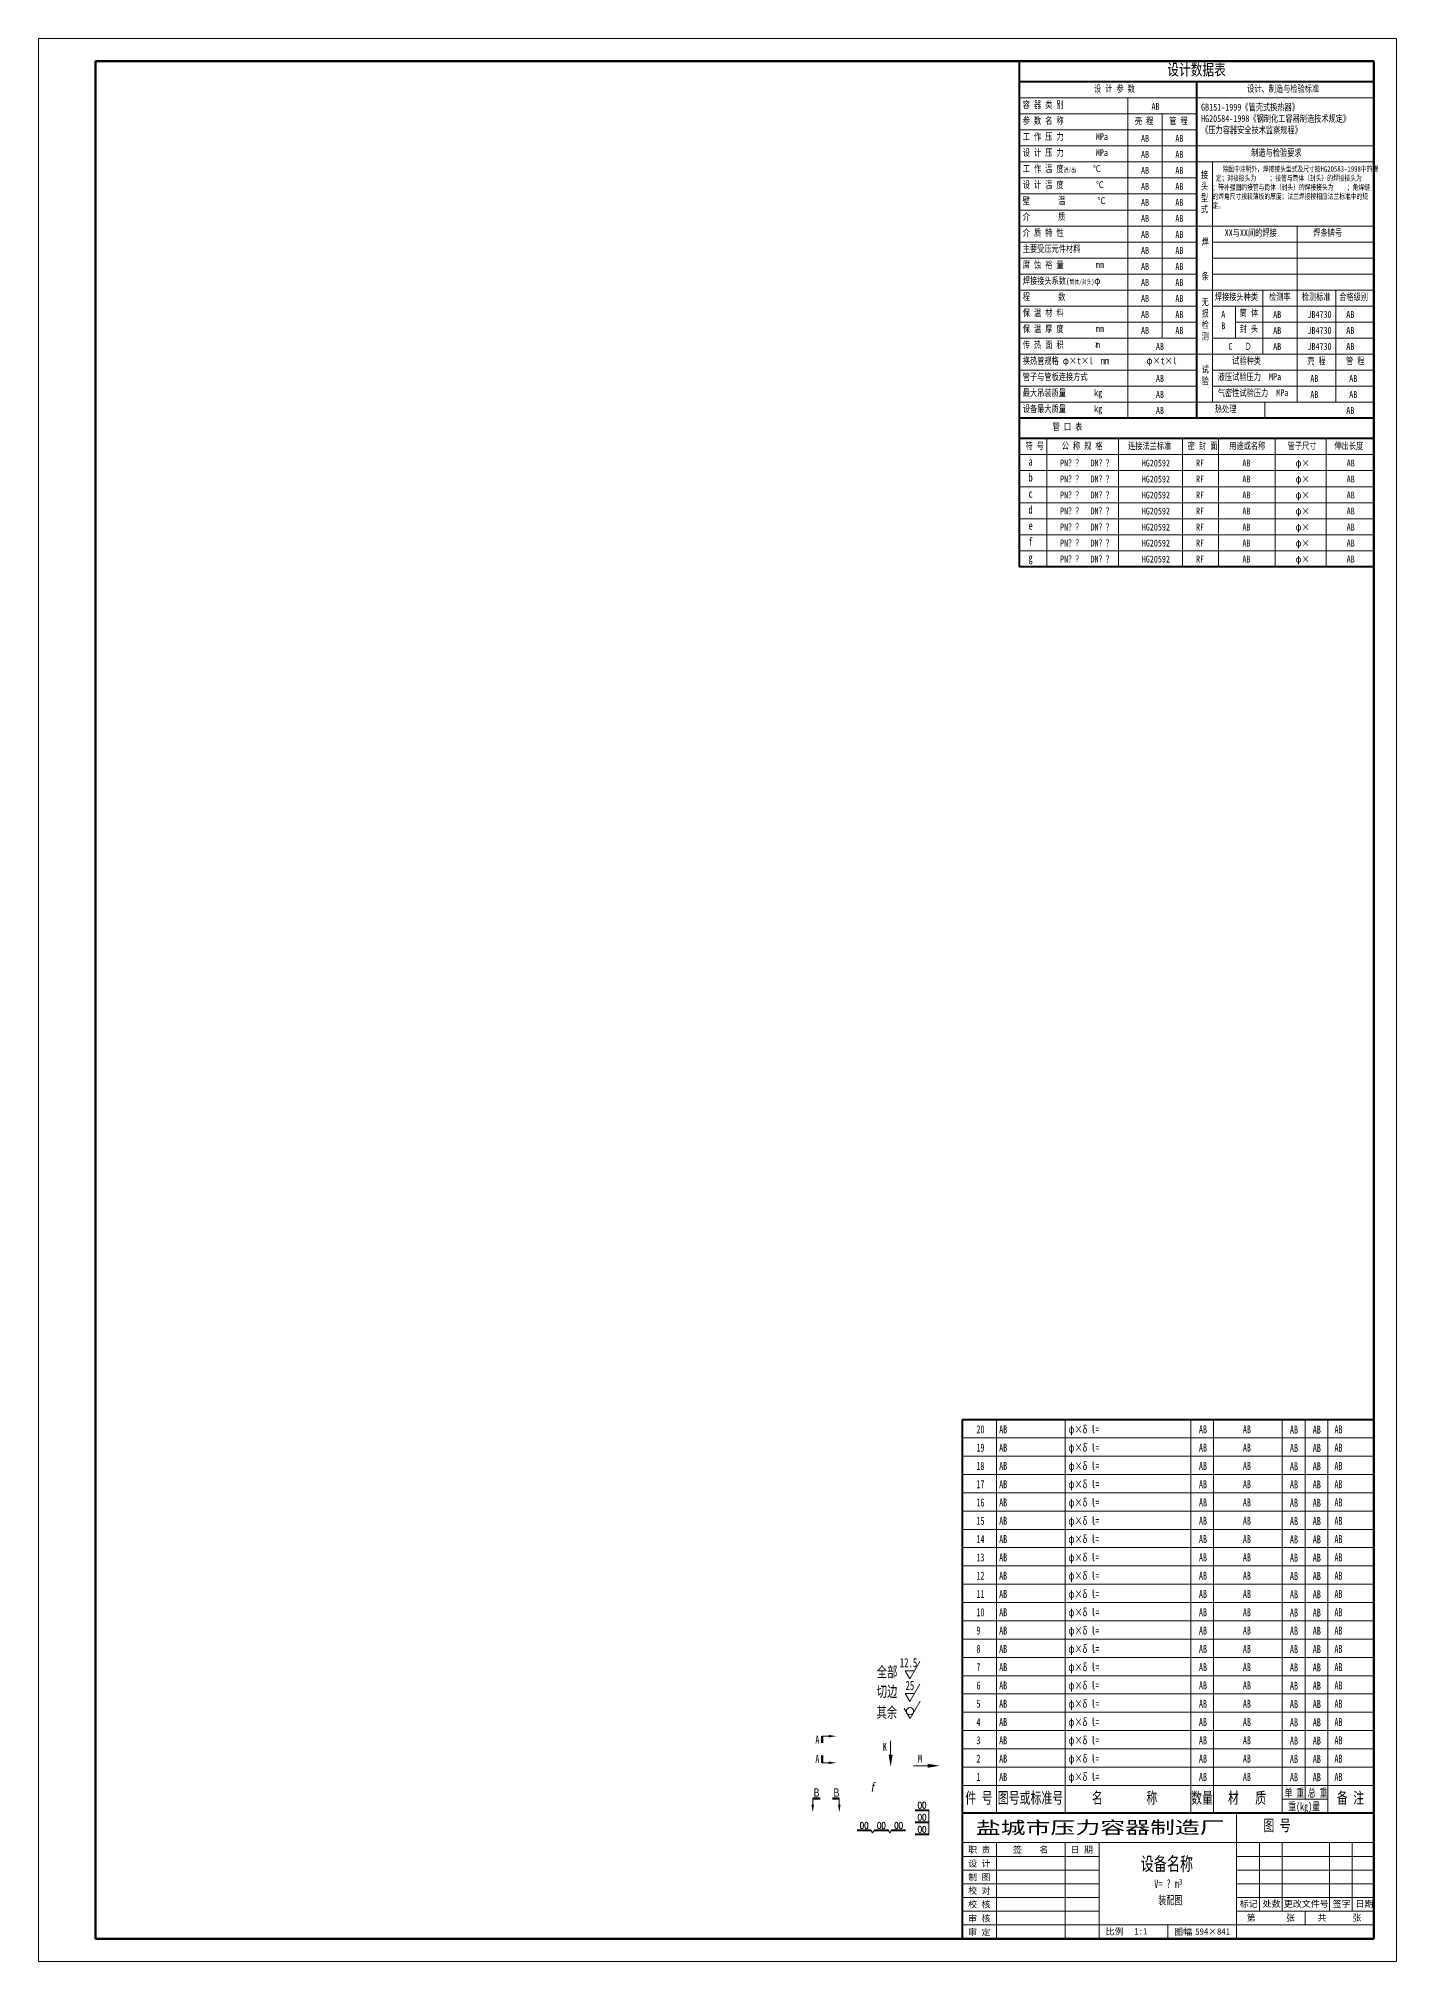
# Model space of a CAD drawing. Extents: x -43056 to 6363, y -23617 to 841.
# Drawn here: x 948 to 1542, y 0 to 841 of the extents above; entities that cross this region are included whole.
import ezdxf
from ezdxf.enums import TextEntityAlignment as Align

# ---------------------------------------------------------------- set-up
doc = ezdxf.new("R2010")
doc.units = 0
doc.header["$LTSCALE"] = 10
for name, color, linetype, lineweight in [('A 粗实线', 1, 'CONTINUOUS', 40), ('B 细实线', 7, 'CONTINUOUS', 18), ('C 文 字', 2, 'CONTINUOUS', 20), ('J 标注尺寸', 2, 'CONTINUOUS', 18)]:
    doc.layers.add(name, color=color, linetype=linetype, lineweight=lineweight)
doc.styles.add('HZTXT', font='SIMFANG.TTF', dxfattribs={"width": 0.75})
doc.styles.add('ITALICT', font='ITALICT.shx', dxfattribs={"width": 0.7})
doc.styles.add('ROMANC', font='romanc', dxfattribs={"width": 0.7, "height": 6})
doc.styles.add('标题中文', font='SIMFANG.TTF', dxfattribs={"width": 0.7})

msp = doc.modelspace()

# ---------------------------------------------------------------- linework, layer by layer
at = {"layer": 'A 粗实线'}
for p, q in [((1376.94, 831), (1376.94, 609.99)), ((1531.94, 821.98), (1376.94, 821.98)), ((1454.44, 821.98), (1454.44, 674.98)), ((1531.94, 674.98), (1376.94, 674.98)), ((1531.94, 665.99), (1376.94, 665.99)), ((1531.94, 609.99), (1376.94, 609.99)), ((1351.94, 237), (1351.94, 65)), ((1351.94, 237), (1531.94, 237)), ((1331.35, 66.23), (1337.37, 66.23)), ((1331.35, 60.96), (1337.37, 60.96)), ((1351.94, 65), (1531.94, 65)), ((1306, 57.4), (1312.02, 57.4)), ((1313.54, 57.4), (1319.56, 57.4)), ((1321.08, 57.4), (1327.1, 57.4)), ((1331.35, 55.69), (1337.37, 55.69))]:
    msp.add_line(p, q, dxfattribs=at)
at = {"layer": 'A 粗实线', "lineweight": 80}
for p, q in [((1290.76, 98.56), (1290.76, 95.63)), ((1290.76, 86.92), (1290.76, 90.16)), ((1286.58, 71.37), (1289.83, 71.37)), ((1298.22, 71.37), (1295.3, 71.37))]:
    msp.add_line(p, q, dxfattribs=at)
at = {"layer": 'A 粗实线', "color": 1}
msp.add_line((1351.94, 65), (1351.94, 10), dxfattribs=at)
at = {"layer": 'A 粗实线', "color": 5, "lineweight": 120}
msp.add_lwpolyline([(1531.94, 10), (1531.94, 831), (972.94, 831), (972.94, 10)], close=True, dxfattribs=at)
at = {"layer": 'B 细实线'}
for p, q in [((1531.94, 814.98), (1376.94, 814.98)), ((1454.44, 807.98), (1376.94, 807.98)), ((1424.44, 814.98), (1424.44, 674.98)), ((1439.44, 807.98), (1439.44, 709.98)), ((1454.44, 800.98), (1376.94, 800.98)), ((1531.94, 793.98), (1376.94, 793.98)), ((1531.94, 786.98), (1376.94, 786.98)), ((1461.44, 786.98), (1461.44, 681.98)), ((1454.44, 779.98), (1376.94, 779.98)), ((1454.44, 772.98), (1376.94, 772.98)), ((1454.44, 765.98), (1376.94, 765.98)), ((1531.94, 758.98), (1376.94, 758.98)), ((1498.44, 758.98), (1498.44, 681.98)), ((1454.44, 751.98), (1376.94, 751.98)), ((1531.94, 751.98), (1461.44, 751.98)), ((1454.44, 744.98), (1376.94, 744.98)), ((1531.94, 744.98), (1461.44, 744.98)), ((1454.44, 737.98), (1376.94, 737.98)), ((1531.94, 737.98), (1461.44, 737.98)), ((1461.44, 730.98), (1376.94, 730.98)), ((1454.44, 723.98), (1376.94, 723.98)), ((1531.94, 730.98), (1461.44, 730.98)), ((1531.94, 730.98), (1461.44, 730.98)), ((1531.94, 723.98), (1461.44, 723.98)), ((1471.44, 723.98), (1471.44, 709.98)), ((1483.44, 730.98), (1483.44, 702.98)), ((1515.44, 730.98), (1515.44, 681.98)), ((1454.44, 716.98), (1376.94, 716.98)), ((1531.94, 716.98), (1471.44, 716.98)), ((1454.44, 709.98), (1376.94, 709.98)), ((1531.94, 709.98), (1461.44, 709.98)), ((1531.94, 702.98), (1376.94, 702.98)), ((1454.44, 695.98), (1376.94, 695.98)), ((1531.94, 695.98), (1461.44, 695.98)), ((1454.44, 688.98), (1376.94, 688.98)), ((1531.94, 681.98), (1376.94, 681.98)), ((1531.94, 688.98), (1461.44, 688.98)), ((1531.94, 688.98), (1461.44, 688.98)), ((1484.4, 681.98), (1484.4, 674.98)), ((1388.94, 665.99), (1388.94, 609.99)), ((1420.34, 665.99), (1420.34, 609.99)), ((1448.27, 665.99), (1448.27, 609.99)), ((1464.07, 665.99), (1464.07, 609.99)), ((1488.81, 665.99), (1488.81, 609.99)), ((1511.14, 665.99), (1511.14, 609.99)), ((1531.94, 658.99), (1376.94, 658.99)), ((1531.94, 651.99), (1376.94, 651.99)), ((1531.94, 644.99), (1376.94, 644.99)), ((1531.94, 637.99), (1376.94, 637.99)), ((1531.94, 630.99), (1376.94, 630.99)), ((1531.94, 623.99), (1376.94, 623.99)), ((1531.94, 616.99), (1376.94, 616.99)), ((1366.94, 65), (1366.94, 237)), ((1396.94, 65), (1396.94, 237)), ((1451.94, 65), (1451.94, 237)), ((1461.94, 65), (1461.94, 237)), ((1491.94, 65), (1491.94, 237)), ((1501.94, 71), (1501.94, 237)), ((1511.94, 65), (1511.94, 237)), ((1351.94, 229), (1531.94, 229)), ((1351.94, 221), (1531.94, 221)), ((1351.94, 213), (1531.94, 213)), ((1351.94, 205), (1531.94, 205)), ((1351.94, 197), (1531.94, 197)), ((1351.94, 189), (1531.94, 189)), ((1351.94, 181), (1531.94, 181)), ((1351.94, 173), (1531.94, 173)), ((1351.94, 165), (1531.94, 165)), ((1351.94, 157), (1531.94, 157)), ((1351.94, 149), (1531.94, 149)), ((1351.94, 141), (1531.94, 141)), ((1329.12, 123.59), (1327, 127.11)), ((1327, 127.11), (1331.08, 127.11)), ((1329.12, 123.59), (1333.44, 131.17)), ((1351.94, 133), (1531.94, 133)), ((1329.12, 113.73), (1333.44, 121.31)), ((1351.94, 125), (1531.94, 125)), ((1327, 117.25), (1331.08, 117.26)), ((1329.12, 113.73), (1327, 117.25)), ((1351.94, 117), (1531.94, 117)), ((1351.94, 109), (1531.94, 109)), ((1351.94, 101), (1531.94, 101)), ((1290.76, 98.56), (1293.49, 98.56)), ((1320.66, 96.58), (1320.66, 90.41)), ((1351.94, 93), (1531.94, 93)), ((1290.76, 86.92), (1293.49, 86.92)), ((1330.72, 85.6), (1336.88, 85.6)), ((1351.94, 85), (1531.94, 85)), ((1351.94, 77), (1531.94, 77)), ((1286.58, 71.37), (1286.58, 68.64)), ((1298.22, 71.37), (1298.22, 68.64)), ((1491.94, 71), (1511.94, 71)), ((1337.37, 60.96), (1337.37, 66.23)), ((1337.37, 55.69), (1337.37, 60.96)), ((1471.94, 65), (1471.94, 10)), ((1312.02, 57.4), (1312.78, 56.33)), ((1313.54, 57.4), (1312.78, 56.33)), ((1319.56, 57.4), (1320.32, 56.33)), ((1321.08, 57.4), (1320.32, 56.33)), ((1351.94, 52), (1531.94, 52)), ((1366.94, 52), (1366.94, 10)), ((1396.94, 52), (1396.94, 10)), ((1411.94, 52), (1411.94, 10)), ((1481.94, 52), (1481.94, 22)), ((1491.94, 52), (1491.94, 22)), ((1512.58, 52), (1512.58, 22)), ((1522.58, 52), (1522.58, 22)), ((1351.94, 46), (1411.94, 46)), ((1471.94, 46), (1531.94, 46)), ((1351.94, 40), (1411.94, 40)), ((1351.94, 34), (1411.94, 34)), ((1471.94, 40), (1531.94, 40)), ((1471.94, 34), (1531.94, 34)), ((1351.94, 28), (1411.94, 28)), ((1471.94, 28), (1531.94, 28)), ((1351.94, 22), (1411.94, 22)), ((1471.94, 22), (1531.94, 22)), ((1501.94, 16), (1501.94, 22)), ((1351.94, 16), (1531.94, 16)), ((1441.94, 16), (1441.94, 10))]:
    msp.add_line(p, q, dxfattribs=at)
msp.add_lwpolyline([(1541.94, 0), (1541.94, 841), (947.94, 841), (947.94, 0)], close=True, dxfattribs=at)
msp.add_lwpolyline([(1333.54, 113.88), (1329.14, 106.26), (1326.61, 110.64)], dxfattribs=at)
msp.add_circle((1329.14, 109.45), 1.59, dxfattribs=at)
for points in [[(1293.49, 97.99), (1293.49, 99.12), (1296.89, 98.56)], [(1293.49, 86.35), (1293.49, 87.48), (1296.89, 86.92)], [(1319.78, 90.41), (1321.53, 90.41), (1320.66, 85.16)], [(1336.88, 84.73), (1336.88, 86.48), (1342.13, 85.6)], [(1286.01, 68.64), (1287.15, 68.64), (1286.58, 65.24)], [(1297.65, 68.64), (1298.79, 68.64), (1298.22, 65.24)]]:
    msp.add_solid(points, dxfattribs=at)

# ---------------------------------------------------------------- texts
at = {"layer": 'C 文 字'}
for s, height, style, width, p in [('AB', 3.5, 'HZTXT', 0.75, (1497.07, 232.63)), ('AB', 3.5, 'HZTXT', 0.75, (1507.07, 232.63)), ('AB', 3.5, 'HZTXT', 0.75, (1497.07, 224.63)), ('AB', 3.5, 'HZTXT', 0.75, (1507.07, 224.63)), ('AB', 3.5, 'HZTXT', 0.75, (1497.07, 216.63)), ('AB', 3.5, 'HZTXT', 0.75, (1497.07, 208.63)), ('AB', 3.5, 'HZTXT', 0.75, (1507.07, 216.63)), ('AB', 3.5, 'HZTXT', 0.75, (1507.07, 208.63)), ('AB', 3.5, 'HZTXT', 0.75, (1497.07, 200.63)), ('AB', 3.5, 'HZTXT', 0.75, (1507.07, 200.63)), ('AB', 3.5, 'HZTXT', 0.75, (1497.07, 192.63)), ('AB', 3.5, 'HZTXT', 0.75, (1507.07, 192.63)), ('AB', 3.5, 'HZTXT', 0.75, (1497.07, 184.63)), ('AB', 3.5, 'HZTXT', 0.75, (1507.07, 184.63)), ('AB', 3.5, 'HZTXT', 0.75, (1497.07, 176.63)), ('AB', 3.5, 'HZTXT', 0.75, (1507.07, 176.63)), ('AB', 3.5, 'HZTXT', 0.75, (1497.07, 168.63)), ('AB', 3.5, 'HZTXT', 0.75, (1507.07, 168.63)), ('AB', 3.5, 'HZTXT', 0.75, (1497.07, 160.63)), ('AB', 3.5, 'HZTXT', 0.75, (1507.07, 160.63)), ('AB', 3.5, 'HZTXT', 0.75, (1497.07, 152.63)), ('AB', 3.5, 'HZTXT', 0.75, (1507.07, 152.63)), ('AB', 3.5, 'HZTXT', 0.75, (1497.07, 144.63)), ('AB', 3.5, 'HZTXT', 0.75, (1507.07, 144.63)), ('AB', 3.5, 'HZTXT', 0.75, (1497.07, 136.63)), ('AB', 3.5, 'HZTXT', 0.75, (1507.07, 136.63)), ('AB', 3.5, 'HZTXT', 0.75, (1497.07, 128.63)), ('AB', 3.5, 'HZTXT', 0.75, (1507.07, 128.63)), ('AB', 3.5, 'HZTXT', 0.75, (1497.07, 120.63)), ('AB', 3.5, 'HZTXT', 0.75, (1507.07, 120.63)), ('AB', 3.5, 'HZTXT', 0.75, (1497.07, 112.63)), ('AB', 3.5, 'HZTXT', 0.75, (1507.07, 112.63)), ('AB', 3.5, 'HZTXT', 0.75, (1497.07, 104.63)), ('AB', 3.5, 'HZTXT', 0.75, (1507.07, 104.63)), ('AB', 3.5, 'HZTXT', 0.75, (1497.07, 96.63)), ('AB', 3.5, 'HZTXT', 0.75, (1507.07, 96.63)), ('AB', 3.5, 'HZTXT', 0.75, (1497.07, 88.63)), ('AB', 3.5, 'HZTXT', 0.75, (1507.07, 88.63)), ('AB', 3.5, 'HZTXT', 0.75, (1497.07, 80.63)), ('AB', 3.5, 'HZTXT', 0.75, (1507.07, 80.63)), ('00', 2.823, 'ROMANC', 0.8, (1334.42, 68.35)), ('00', 2.823, 'ROMANC', 0.8, (1309.08, 59.52)), ('00', 2.823, 'ROMANC', 0.8, (1316.61, 59.52)), ('00', 2.823, 'ROMANC', 0.8, (1324.15, 59.52)), ('00', 2.823, 'ROMANC', 0.8, (1334.42, 63.08)), ('00', 2.823, 'ROMANC', 0.8, (1334.42, 57.81))]:
    msp.add_text(s, height=height, dxfattribs=dict(at, style=style, width=width)).set_placement(p, align=Align.MIDDLE)
at = {"layer": 'C 文 字', "style": 'HZTXT', "width": 0.7}
for s, p in [('全部', (1314.61, 126.66)), ('切边', (1314.59, 118.09)), ('其余', (1314.46, 108.97))]:
    msp.add_text(s, height=4.73, dxfattribs=at).set_placement(p, align=Align.MIDDLE_LEFT)
for s, p in [('12.5', (1332.31, 127.48)), ('25', (1330.99, 117.53))]:
    msp.add_text(s, height=4, dxfattribs=at).set_placement(p, align=Align.BOTTOM_RIGHT)
at = {"layer": 'C 文 字', "style": 'ITALICT', "width": 0.8}
msp.add_text('f', height=4, dxfattribs=at).set_placement((1311.86, 74.32))
at = {"layer": 'C 文 字', "style": '标题中文', "oblique": 0.5, "width": 1.430365}
msp.add_text('盐城市压力容器制造厂', height=5.5, rotation=0.09587, dxfattribs=at).set_placement((1357.91, 55.77), (1466.77, 55.95), align=Align.FIT)
at = {"layer": 'C 文 字', "style": '标题中文', "oblique": 0.5}
msp.add_text('职 责', height=2.8, rotation=0.09587, dxfattribs=at).set_placement((1359.42, 48.94), align=Align.MIDDLE_CENTER)
for s, p in [('签    名', (1381.88, 49.05)), ('日 期', (1404.27, 48.99)), ('设 计', (1359.42, 42.94)), ('制 图', (1359.42, 36.94)), ('校 对', (1359.42, 31.05)), ('校 核', (1359.42, 25.05)), ('标记', (1477.27, 25.32)), ('处数', (1487.27, 25.32)), ('更改文件号', (1502.43, 25.32)), ('签字', (1517.91, 25.32)), ('日期', (1527.91, 25.32)), ('审 核', (1359.42, 18.94)), ('第       张', (1486.97, 19.22)), ('共      张', (1516.97, 19.22)), ('审 定', (1359.42, 12.94)), ('比例', (1418.6, 13.2)), ('1:1', (1430.08, 13.2)), ('图幅', (1448.6, 13.11)), ('594×841', (1461.49, 13.11))]:
    msp.add_text(s, height=2.8, rotation=0.09587, dxfattribs=at).set_placement(p, align=Align.MIDDLE)
at = {"layer": 'C 文 字', "attachment_point": 1, "style": 'HZTXT'}
for s, insert, char_height, width in [('设计数据表', (1441.69, 829.87), 5, 77.5), ('设 计 参 数', (1409.6, 820.56), 3, 48), ('设计、制造与检验标准', (1476.59, 820.56), 3, 48), ('容 器 类 别', (1378.45, 813.56), 3, 48), ('AB', (1434.76, 812.81), 3, 48), ('GB151-1999《管壳式换热器》\\PHG20584-1998《钢制化工容器制造技术规定》\\P《压力容器安全技术监察规程》', (1456.45, 812.47), 3, 77.5), ('参 数 名 称', (1378.45, 806.56), 3, 48), ('工 作 压 力        MPa', (1378.45, 799.56), 3, 48), ('壳 程', (1427.5, 806.48), 3, 48), ('管 程', (1442.5, 806.48), 3, 48), ('设 计 压 力        MPa', (1378.45, 792.56), 3, 48), ('AB', (1430.19, 798.81), 3, 48), ('AB', (1430.19, 791.81), 3, 48), ('AB', (1445.19, 798.81), 3, 48), ('AB', (1445.19, 791.81), 3, 48), (' 制造与检验要求', (1476.59, 792.56), 3, 48), ('工 作 温 度{\\H0.6667x;进/出      }℃', (1378.45, 785.56), 3, 48), ('AB', (1430.19, 784.81), 3, 48), ('AB', (1445.19, 784.81), 3, 48), ('接\\P头\\P型\\P式', (1456.4, 782.85), 3, 48), ('   除图中注明外，焊接接头型式及尺寸按HG20583-1998中的规\\P 定；对接接头为    ；接管与筒体（封头）的焊接接头为    ；带补强圈的接管与筒体（封头）的焊接接头为    ；角焊缝的焊角尺寸按较薄板的厚度；法兰焊接按相应法兰标准中的规定。', (1461.44, 785.14), 2.4, 70.5), ('设 计 温 度        ℃', (1378.45, 778.56), 3, 48), ('AB', (1430.19, 777.81), 3, 48), ('AB', (1445.19, 777.81), 3, 48), ('壁       温        ℃', (1378.45, 771.56), 3, 48), ('AB', (1430.19, 770.81), 3, 48), ('AB', (1445.19, 770.81), 3, 48), ('介       质', (1378.45, 764.56), 3, 48), ('介 质 特 性', (1378.45, 757.56), 3, 48), ('AB', (1430.19, 763.81), 3, 48), ('AB', (1445.19, 763.81), 3, 48), ('XX与XX间的焊接', (1466.77, 757.56), 3, 48), ('焊条牌号', (1505.53, 757.56), 3, 48), ('主要受压元件材料', (1378.45, 750.56), 3, 48), ('AB', (1430.19, 756.81), 3, 48), ('AB', (1430.19, 749.81), 3, 48), ('AB', (1445.19, 756.81), 3, 48), ('AB', (1445.19, 749.81), 3, 48), ('焊\\P\\P\\P条', (1456.69, 753.52), 3, 48), ('腐 蚀 裕 量        mm', (1378.45, 743.56), 3, 48), ('AB', (1430.19, 742.81), 3, 48), ('AB', (1445.19, 742.81), 3, 48), ('焊接接头系数{\\H0.8333x;(\\H0.8x;筒体/封头)}φ{\\H0.8333x;        } ', (1378.45, 736.56), 3, 48), ('AB', (1430.19, 735.81), 3, 48), ('AB', (1445.19, 735.81), 3, 48), ('程       数 ', (1378.45, 729.56), 3, 48), ('AB', (1430.19, 728.81), 3, 48), ('AB', (1445.19, 728.81), 3, 48), ('无\\P损\\P检\\P测', (1456.69, 727.3), 3, 48), ('焊接接头种类', (1462.44, 729.56), 3, 48), ('检测率', (1486.13, 729.56), 3, 48), ('检测标准', (1500.49, 729.56), 3, 48), ('合格级别', (1516.88, 729.56), 3, 48), ('保 温 材 料', (1378.45, 722.56), 3, 48), ('保 温 厚 度        mm', (1378.45, 715.56), 3, 48), ('AB', (1430.19, 721.81), 3, 48), ('AB', (1445.19, 721.81), 3, 48), ('A\\PB', (1465.26, 721.85), 3, 48), ('筒 体', (1473.37, 722.56), 3, 48), ('封 头', (1473.37, 715.56), 3, 48), ('AB', (1487.97, 721.81), 3, 48), ('JB4730', (1502.97, 721.81), 3, 48), ('AB', (1519.97, 721.81), 3, 48), ('传 热 面 积        m ', (1378.45, 708.56), 3, 48), ('2', (1410.09, 708.21), 2, 48), ('AB', (1430.19, 714.81), 3, 48), ('AB', (1436.68, 707.81), 3, 48), ('AB', (1445.19, 714.81), 3, 48), ('C   Ｄ', (1468.43, 707.81), 3, 48), ('AB', (1487.97, 714.81), 3, 48), ('AB', (1487.97, 707.81), 3, 48), ('JB4730', (1502.97, 714.81), 3, 48), ('JB4730', (1502.97, 707.81), 3, 48), ('AB', (1519.97, 714.81), 3, 48), ('AB', (1519.97, 707.81), 3, 48), ('换热管规格 φ×t×l  mm', (1378.45, 701.56), 3, 48), (' φ×t×l   ', (1430.78, 701.56), 3, 48), ('试\\P验', (1456.69, 697.78), 3, 48), ('试验种类', (1470.03, 701.56), 3, 48), ('壳 程 ', (1502.9, 701.56), 3, 48), ('管 程 ', (1519.86, 701.56), 3, 48), ('管子与管板连接方式', (1378.45, 694.56), 3, 48), ('AB', (1436.68, 693.81), 3, 48), ('液压试验压力  MPa', (1463.75, 694.56), 3, 48), ('AB', (1504.23, 693.81), 3, 48), ('AB', (1521.23, 693.81), 3, 48), ('最大吊装质量       kg', (1378.45, 687.56), 3, 48), ('AB', (1436.68, 686.81), 3, 48), ('气密性试验压力  MPa', (1463.75, 687.56), 3, 48), ('AB', (1504.23, 686.81), 3, 48), ('AB', (1521.23, 686.81), 3, 48), ('设备最大质量       kg', (1378.45, 680.56), 3, 48), ('管 口 表', (1391.52, 672.75), 3, 48), ('AB', (1436.68, 679.81), 3, 48), ('热处理', (1462.49, 680.56), 3, 48), ('AB', (1519.97, 679.81), 3, 48), (' 符 号', (1377.91, 664.36), 3, 48), ('公 称 规 格', (1395.51, 664.36), 3, 48), ('连接法兰标准', (1424.51, 664.36), 3, 48), ('密 封 面', (1450.58, 664.36), 3, 48), ('用途或名称', (1468.78, 664.36), 3, 48), ('管子尺寸', (1494.32, 664.36), 3, 48), ('伸出长度', (1514.78, 664.36), 3, 48), ('a', (1380.95, 657.78), 3.6, 57.6), ('PN？？  DN？？', (1394.77, 656.82), 3, 48), ('HG20592', (1430.51, 656.82), 3, 48), ('RF', (1454.25, 656.82), 3, 48), ('AB', (1474.52, 656.82), 3, 48), ('φ×', (1497.72, 656.82), 3, 48), ('AB', (1520.13, 656.82), 3, 48), ('b', (1380.95, 650.78), 3.6, 57.6), ('PN？？  DN？？', (1394.77, 649.82), 3, 48), ('HG20592', (1430.51, 649.82), 3, 48), ('RF', (1454.25, 649.82), 3, 48), ('AB', (1474.52, 649.82), 3, 48), ('φ×', (1497.72, 649.82), 3, 48), ('AB', (1520.13, 649.82), 3, 48), ('c', (1380.95, 643.78), 3.6, 57.6), ('PN？？  DN？？', (1394.77, 642.82), 3, 48), ('HG20592', (1430.51, 642.82), 3, 48), ('RF', (1454.25, 642.82), 3, 48), ('AB', (1474.52, 642.82), 3, 48), ('φ×', (1497.72, 642.82), 3, 48), ('AB', (1520.13, 642.82), 3, 48), ('d ', (1380.95, 636.78), 3.6, 57.6), ('PN？？  DN？？', (1394.77, 635.82), 3, 48), ('HG20592', (1430.51, 635.82), 3, 48), ('RF', (1454.25, 635.82), 3, 48), ('AB', (1474.52, 635.82), 3, 48), ('φ×', (1497.72, 635.82), 3, 48), ('AB', (1520.13, 635.82), 3, 48), ('e', (1380.95, 629.78), 3.6, 57.6), ('f', (1380.95, 622.78), 3.6, 57.6), ('PN？？  DN？？', (1394.77, 628.82), 3, 48), ('HG20592', (1430.51, 628.82), 3, 48), ('RF', (1454.25, 628.82), 3, 48), ('AB', (1474.52, 628.82), 3, 48), ('φ×', (1497.72, 628.82), 3, 48), ('AB', (1520.13, 628.82), 3, 48), ('g', (1380.95, 615.78), 3.6, 57.6), ('PN？？  DN？？', (1394.77, 621.82), 3, 48), ('PN？？  DN？？', (1394.77, 614.82), 3, 48), ('HG20592', (1430.51, 621.82), 3, 48), ('HG20592', (1430.51, 614.82), 3, 48), ('RF', (1454.25, 621.82), 3, 48), ('RF', (1454.25, 614.82), 3, 48), ('AB', (1474.52, 621.82), 3, 48), ('AB', (1474.52, 614.82), 3, 48), ('φ×', (1497.72, 621.82), 3, 48), ('φ×', (1497.72, 614.82), 3, 48), ('AB', (1520.13, 621.82), 3, 48), ('AB', (1520.13, 614.82), 3, 48)]:
    msp.add_mtext(s, dxfattribs=dict(at, insert=insert, char_height=char_height, width=width))
at = {"layer": 'J 标注尺寸', "style": '标题中文', "width": 0.7}
for s, height, p in [('20', 3.5, (1358.19, 231)), ('AB', 3.5, (1368.14, 231)), ('φ×δ l=', 3.5, (1398.44, 231)), ('AB', 3.5, (1455.52, 231)), ('AB', 3.5, (1474.73, 231)), ('AB', 3.5, (1514.79, 231)), ('19', 3.5, (1358.19, 223)), ('AB', 3.5, (1368.14, 223)), ('φ×δ l=', 3.5, (1398.44, 223)), ('φ×δ l=', 3.5, (1398.44, 215)), ('AB', 3.5, (1455.52, 223)), ('AB', 3.5, (1474.73, 223)), ('AB', 3.5, (1514.79, 223)), ('18', 3.5, (1358.19, 215)), ('17', 3.5, (1358.19, 207)), ('AB', 3.5, (1368.14, 215)), ('AB', 3.5, (1368.14, 207)), ('φ×δ l=', 3.5, (1398.44, 207)), ('AB', 3.5, (1455.52, 215)), ('AB', 3.5, (1455.52, 207)), ('AB', 3.5, (1474.73, 215)), ('AB', 3.5, (1474.73, 207)), ('AB', 3.5, (1514.79, 215)), ('AB', 3.5, (1514.79, 207)), ('16', 3.5, (1358.19, 199)), ('AB', 3.5, (1368.14, 199)), ('φ×δ l=', 3.5, (1398.44, 199)), ('AB', 3.5, (1455.52, 199)), ('AB', 3.5, (1474.73, 199)), ('AB', 3.5, (1514.79, 199)), ('15', 3.5, (1358.19, 191)), ('AB', 3.5, (1368.14, 191)), ('φ×δ l=', 3.5, (1398.44, 191)), ('AB', 3.5, (1455.52, 191)), ('AB', 3.5, (1474.73, 191)), ('AB', 3.5, (1514.79, 191)), ('14', 3.5, (1358.19, 183)), ('AB', 3.5, (1368.14, 183)), ('φ×δ l=', 3.5, (1398.44, 183)), ('AB', 3.5, (1455.52, 183)), ('AB', 3.5, (1474.73, 183)), ('AB', 3.5, (1514.79, 183)), ('13', 3.5, (1358.19, 175)), ('AB', 3.5, (1368.14, 175)), ('φ×δ l=', 3.5, (1398.44, 175)), ('AB', 3.5, (1455.52, 175)), ('AB', 3.5, (1474.73, 175)), ('AB', 3.5, (1514.79, 175)), ('12', 3.5, (1358.19, 167)), ('AB', 3.5, (1368.14, 167)), ('φ×δ l=', 3.5, (1398.44, 167)), ('AB', 3.5, (1455.52, 167)), ('AB', 3.5, (1474.73, 167)), ('AB', 3.5, (1514.79, 167)), ('11', 3.5, (1358.19, 159)), ('AB', 3.5, (1368.14, 159)), ('φ×δ l=', 3.5, (1398.44, 159)), ('AB', 3.5, (1455.52, 159)), ('AB', 3.5, (1474.73, 159)), ('AB', 3.5, (1514.79, 159)), ('10', 3.5, (1358.19, 151)), ('AB', 3.5, (1368.14, 151)), ('φ×δ l=', 3.5, (1398.44, 151)), ('AB', 3.5, (1455.52, 151)), ('AB', 3.5, (1474.73, 151)), ('AB', 3.5, (1514.79, 151)), ('9', 3.5, (1358.19, 143)), ('AB', 3.5, (1368.14, 143)), ('φ×δ l=', 3.5, (1398.44, 143)), ('AB', 3.5, (1455.52, 143)), ('AB', 3.5, (1474.73, 143)), ('AB', 3.5, (1514.79, 143)), ('8', 3.5, (1358.19, 135)), ('AB', 3.5, (1368.14, 135)), ('φ×δ l=', 3.5, (1398.44, 135)), ('AB', 3.5, (1455.52, 135)), ('AB', 3.5, (1474.73, 135)), ('AB', 3.5, (1514.79, 135)), ('7', 3.5, (1358.19, 127)), ('AB', 3.5, (1368.14, 127)), ('φ×δ l=', 3.5, (1398.44, 127)), ('AB', 3.5, (1455.52, 127)), ('AB', 3.5, (1474.73, 127)), ('AB', 3.5, (1514.79, 127)), ('6', 3.5, (1358.19, 119)), ('AB', 3.5, (1368.14, 119)), ('φ×δ l=', 3.5, (1398.44, 119)), ('AB', 3.5, (1455.52, 119)), ('AB', 3.5, (1474.73, 119)), ('AB', 3.5, (1514.79, 119)), ('5', 3.5, (1358.19, 111)), ('AB', 3.5, (1368.14, 111)), ('φ×δ l=', 3.5, (1398.44, 111)), ('AB', 3.5, (1455.52, 111)), ('AB', 3.5, (1474.73, 111)), ('AB', 3.5, (1514.79, 111)), ('4', 3.5, (1358.19, 103)), ('AB', 3.5, (1368.14, 103)), ('φ×δ l=', 3.5, (1398.44, 103)), ('AB', 3.5, (1455.52, 103)), ('AB', 3.5, (1474.73, 103)), ('AB', 3.5, (1514.79, 103)), ('A', 3.5, (1287.73, 95.27)), ('K', 3.5, (1317.27, 92.12)), ('3', 3.5, (1358.19, 95)), ('AB', 3.5, (1368.14, 95)), ('φ×δ l=', 3.5, (1398.44, 95)), ('AB', 3.5, (1455.52, 95)), ('AB', 3.5, (1474.73, 95)), ('AB', 3.5, (1514.79, 95)), ('A', 3.5, (1287.73, 86.88)), ('M', 3.5, (1332.62, 86.97)), ('2', 3.5, (1358.19, 87)), ('AB', 3.5, (1368.14, 87)), ('φ×δ l=', 3.5, (1398.44, 87)), ('AB', 3.5, (1455.52, 87)), ('AB', 3.5, (1474.73, 87)), ('AB', 3.5, (1514.79, 87)), ('1', 3.5, (1358.19, 79)), ('AB', 3.5, (1368.14, 79)), ('φ×δ l=', 3.5, (1398.44, 79)), ('AB', 3.5, (1455.52, 79)), ('AB', 3.5, (1474.73, 79)), ('单 重', 3.5, (1492.93, 72.05)), ('总 重', 3.5, (1503.1, 72.05)), ('AB', 3.5, (1514.79, 79)), ('Ｂ', 3.5, (1286.53, 72.12)), ('Ｂ', 3.5, (1295.25, 72.12)), ('件 号', 4.998, (1353.31, 69.09)), ('图号或标准号', 4.998, (1367.52, 69.09)), ('名        称', 4.998, (1408.69, 69.09)), ('数量', 4.998, (1452.1, 69.09)), ('材   质', 4.998, (1468.19, 69.09)), ('重(kg)量', 3.5, (1494.59, 66.05)), ('备 注', 4.998, (1515.84, 69.09)), ('图 号', 4.998, (1483.69, 57.09)), ('设备名称', 5.998, (1430.05, 39.74)), ('V= ? m', 3.599, (1435.94, 32.22)), ('3', 2.52, (1446.81, 33.63)), ('装配图', 3.599, (1437.68, 25.05))]:
    msp.add_text(s, height=height, dxfattribs=at).set_placement(p)

doc.saveas('drawing.dxf')
